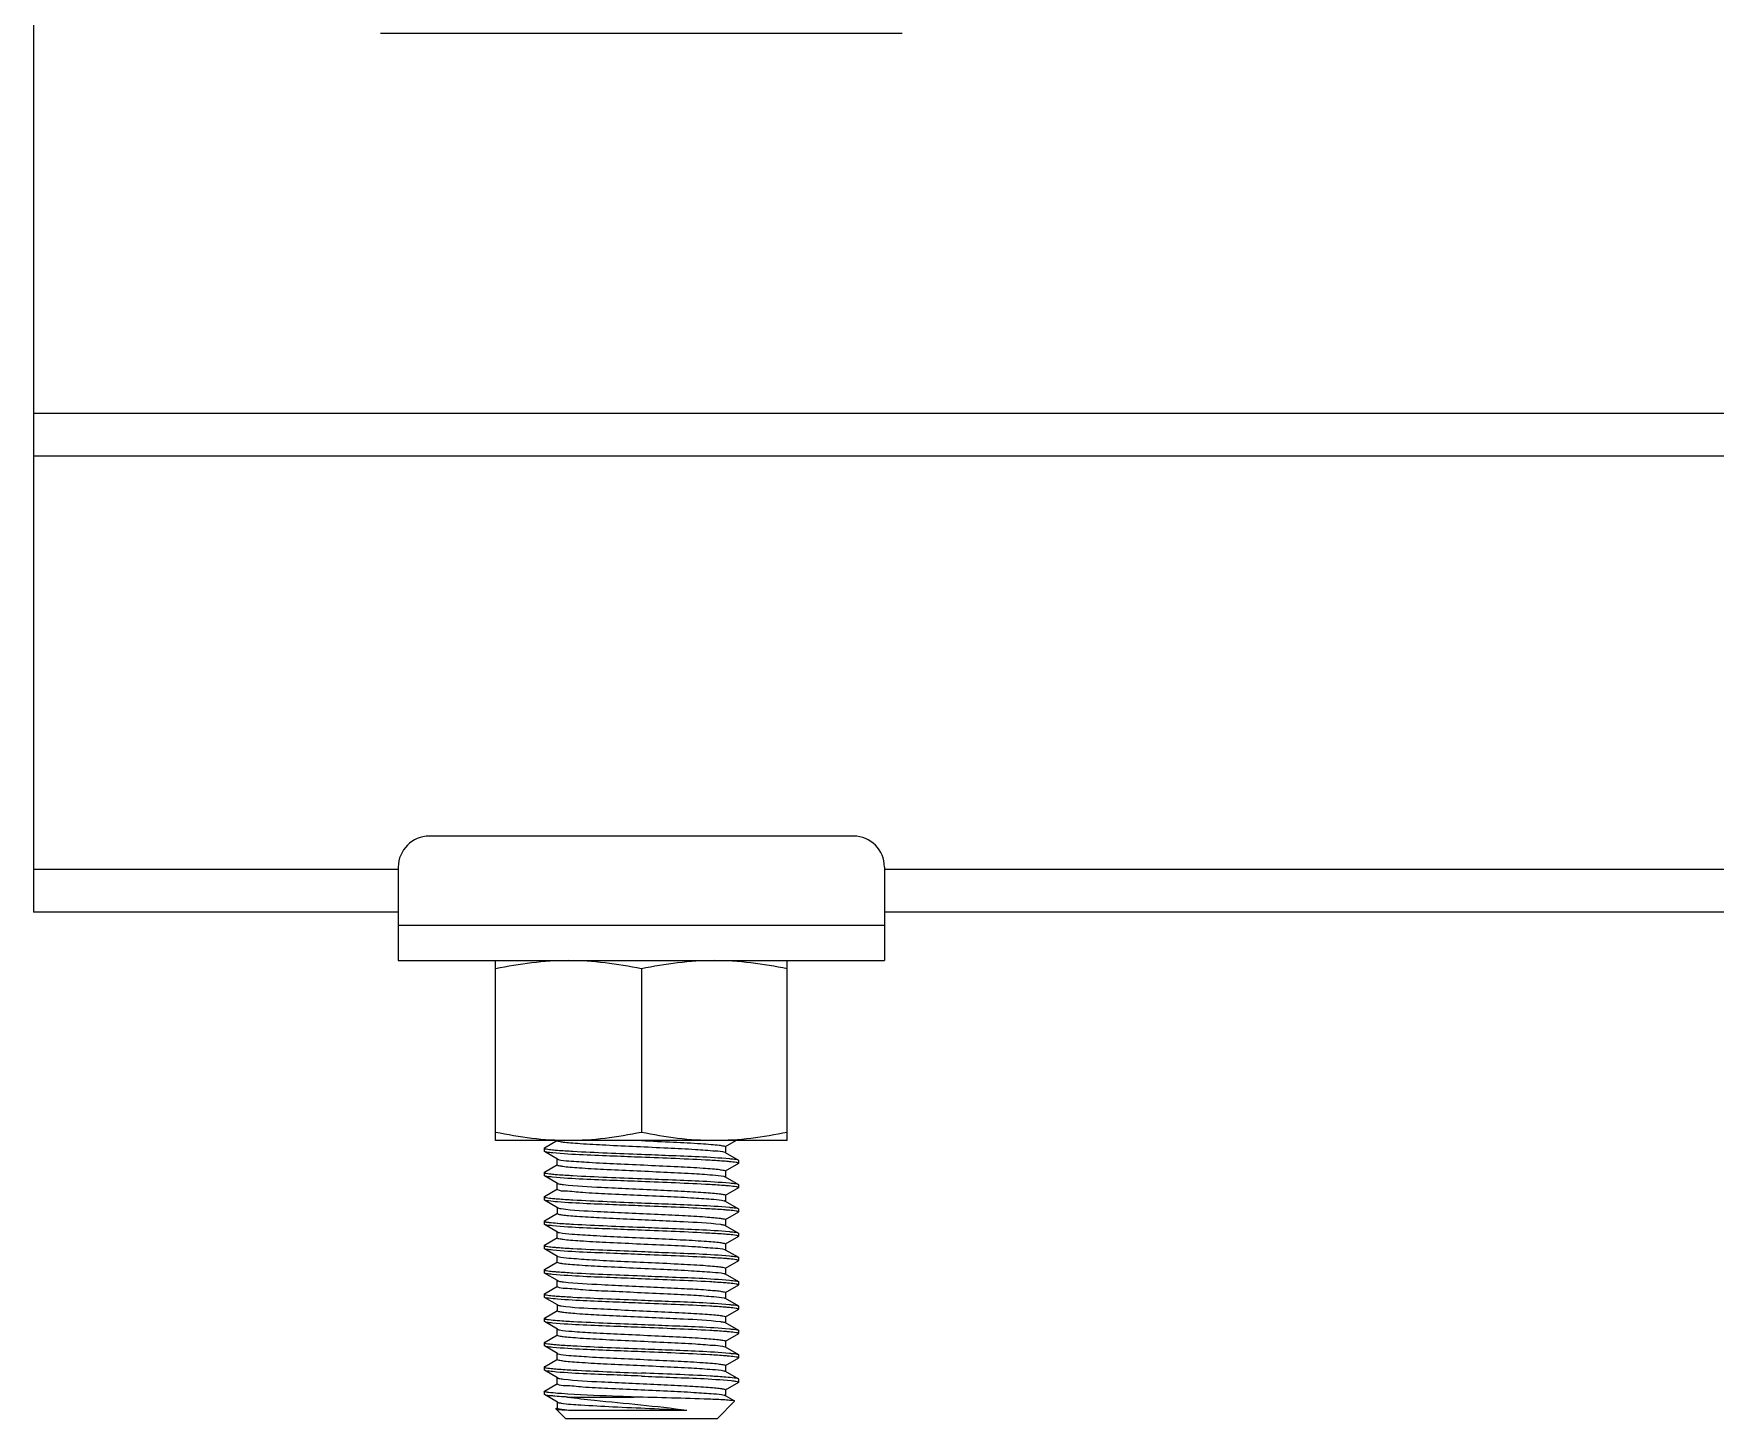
# Model space of a CAD drawing. Header units: inches. Extents: x -1293886 to -986005, y -15154 to 203628.
# Drawn here: x -1241692.9 to -1241221.4, y 85905.2 to 86293.4 of the extents above; entities that cross this region are included whole.
import ezdxf

# ---------------------------------------------------------------- set-up
doc = ezdxf.new("R2010")
doc.units = ezdxf.units.IN
doc.header["$LTSCALE"] = 100
doc.header["$MEASUREMENT"] = 0
doc.layers.add('W_DIM', color=4, linetype='Continuous')

# ---------------------------------------------------------------- blocks, each defined once
blk = doc.blocks.new('1111')
at = {"layer": 'W_DIM', "color": 7}
for p, q in [((-2281178.53, 1710815.37), (-2281178.53, 1710547.84)), ((-2280935.02, 1710794.09), (-2281081.25, 1710794.09)), ((-2278362.52, 1710687.57), (-2281178.53, 1710687.57)), ((-2278362.52, 1710675.64), (-2281178.53, 1710675.64)), ((-2280948.65, 1710569.11), (-2281067.61, 1710569.11)), ((-2281076.29, 1710559.77), (-2281178.53, 1710559.77)), ((-2281076.29, 1710560.43), (-2281076.29, 1710534.21)), ((-2280939.97, 1710560.43), (-2280939.97, 1710534.21)), ((-2278601.19, 1710559.77), (-2280939.97, 1710559.77)), ((-2281076.29, 1710547.84), (-2281178.53, 1710547.84)), ((-2280939.97, 1710544.02), (-2281076.29, 1710544.02)), ((-2278601.19, 1710547.84), (-2280939.97, 1710547.84)), ((-2281076.29, 1710534.21), (-2280939.97, 1710534.21)), ((-2281049.03, 1710483.77), (-2281049.03, 1710534.21)), ((-2281008.13, 1710531.91), (-2281008.13, 1710486.08)), ((-2280967.24, 1710483.77), (-2280967.24, 1710534.21)), ((-2280967.24, 1710483.77), (-2281049.03, 1710483.77)), ((-2281035.33, 1710481.72), (-2281031.63, 1710483.86)), ((-2280981.56, 1710483.76), (-2280984.63, 1710481.98)), ((-2281035.33, 1710481.72), (-2281035.4, 1710481.64)), ((-2281035.4, 1710481.64), (-2281035.4, 1710480.79)), ((-2281035.33, 1710480.72), (-2281035.4, 1710480.79)), ((-2281031.63, 1710478.57), (-2281035.33, 1710480.72)), ((-2281031.71, 1710476.96), (-2281031.71, 1710478.66)), ((-2280984.72, 1710480.49), (-2280984.63, 1710480.45)), ((-2280984.63, 1710480.45), (-2280980.93, 1710478.31)), ((-2280984.56, 1710482.07), (-2280984.56, 1710480.37)), ((-2280980.93, 1710478.31), (-2280980.87, 1710478.23)), ((-2280980.87, 1710478.24), (-2280980.87, 1710477.38)), ((-2281035.33, 1710474.9), (-2281035.4, 1710474.83)), ((-2281035.4, 1710474.83), (-2281035.4, 1710473.98)), ((-2281035.33, 1710473.9), (-2281035.4, 1710473.98)), ((-2281035.33, 1710474.9), (-2281031.63, 1710477.04)), ((-2281031.63, 1710471.76), (-2281035.33, 1710473.9)), ((-2280980.93, 1710477.31), (-2280984.63, 1710475.17)), ((-2280984.63, 1710473.64), (-2280980.93, 1710471.49)), ((-2280984.56, 1710475.25), (-2280984.56, 1710473.55)), ((-2280980.93, 1710477.31), (-2280980.87, 1710477.38)), ((-2281035.33, 1710468.09), (-2281031.63, 1710470.23)), ((-2281031.71, 1710470.14), (-2281031.71, 1710471.85)), ((-2281031.63, 1710471.76), (-2281031.53, 1710471.71)), ((-2280980.93, 1710470.49), (-2280984.63, 1710468.35)), ((-2280980.93, 1710471.49), (-2280980.87, 1710471.42)), ((-2280980.93, 1710470.49), (-2280980.87, 1710470.57)), ((-2280980.87, 1710471.42), (-2280980.87, 1710470.57)), ((-2281035.33, 1710468.09), (-2281035.4, 1710468.01)), ((-2281035.4, 1710468.01), (-2281035.4, 1710467.16)), ((-2281035.33, 1710467.08), (-2281035.4, 1710467.16)), ((-2281031.63, 1710464.94), (-2281035.33, 1710467.08)), ((-2281031.71, 1710465.03), (-2281031.71, 1710463.33)), ((-2280984.63, 1710466.82), (-2280980.93, 1710464.68)), ((-2280984.56, 1710468.44), (-2280984.56, 1710466.73)), ((-2280980.93, 1710464.68), (-2280980.87, 1710464.6)), ((-2280980.93, 1710463.68), (-2280980.87, 1710463.75)), ((-2280980.87, 1710464.6), (-2280980.87, 1710463.75)), ((-2281035.33, 1710461.27), (-2281035.4, 1710461.2)), ((-2281035.4, 1710461.2), (-2281035.4, 1710460.34)), ((-2281035.33, 1710460.27), (-2281035.4, 1710460.34)), ((-2281035.33, 1710461.27), (-2281031.63, 1710463.41)), ((-2281031.63, 1710458.13), (-2281035.33, 1710460.27)), ((-2280980.93, 1710463.68), (-2280984.63, 1710461.54)), ((-2280984.63, 1710460), (-2280980.93, 1710457.86)), ((-2280984.56, 1710461.62), (-2280984.56, 1710459.92)), ((-2281035.33, 1710454.45), (-2281035.4, 1710454.38)), ((-2281035.4, 1710454.38), (-2281035.4, 1710453.53)), ((-2281035.33, 1710454.45), (-2281031.63, 1710456.6)), ((-2281031.71, 1710456.51), (-2281031.71, 1710458.21)), ((-2280980.93, 1710456.86), (-2280984.63, 1710454.72)), ((-2280984.56, 1710454.81), (-2280984.56, 1710453.1)), ((-2280980.93, 1710457.86), (-2280980.87, 1710457.79)), ((-2280980.93, 1710456.86), (-2280980.87, 1710456.94)), ((-2280980.87, 1710457.79), (-2280980.87, 1710456.94)), ((-2281035.33, 1710453.45), (-2281035.4, 1710453.53)), ((-2281031.63, 1710451.31), (-2281035.33, 1710453.45)), ((-2281035.33, 1710447.64), (-2281031.63, 1710449.78)), ((-2281031.71, 1710449.69), (-2281031.71, 1710451.4)), ((-2280984.72, 1710453.23), (-2280984.63, 1710453.19)), ((-2280984.63, 1710453.19), (-2280980.93, 1710451.05)), ((-2280980.93, 1710450.05), (-2280984.63, 1710447.9)), ((-2280980.93, 1710451.05), (-2280980.87, 1710450.97)), ((-2280980.93, 1710450.05), (-2280980.87, 1710450.12)), ((-2280980.87, 1710450.97), (-2280980.87, 1710450.12)), ((-2281035.33, 1710447.64), (-2281035.4, 1710447.56)), ((-2281035.4, 1710447.56), (-2281035.4, 1710446.71)), ((-2281035.33, 1710446.64), (-2281035.4, 1710446.71)), ((-2281031.63, 1710444.5), (-2281035.33, 1710446.64)), ((-2280984.63, 1710446.37), (-2280980.93, 1710444.23)), ((-2280984.56, 1710447.99), (-2280984.56, 1710446.29)), ((-2281035.33, 1710440.82), (-2281035.4, 1710440.75)), ((-2281035.4, 1710440.75), (-2281035.4, 1710439.9)), ((-2281035.33, 1710440.82), (-2281031.63, 1710442.96)), ((-2281031.71, 1710442.88), (-2281031.71, 1710444.58)), ((-2281031.63, 1710444.5), (-2281031.53, 1710444.45)), ((-2280980.93, 1710443.23), (-2280984.63, 1710441.09)), ((-2280984.56, 1710441.17), (-2280984.56, 1710439.47)), ((-2280980.93, 1710444.23), (-2280980.87, 1710444.16)), ((-2280980.93, 1710443.23), (-2280980.87, 1710443.3)), ((-2280980.87, 1710444.16), (-2280980.87, 1710443.3)), ((-2281035.33, 1710439.82), (-2281035.4, 1710439.9)), ((-2281031.63, 1710437.68), (-2281035.33, 1710439.82)), ((-2281035.33, 1710434.01), (-2281031.63, 1710436.15)), ((-2281031.71, 1710437.77), (-2281031.71, 1710436.06)), ((-2280984.63, 1710439.56), (-2280980.93, 1710437.41)), ((-2280980.93, 1710436.41), (-2280984.63, 1710434.27)), ((-2280980.93, 1710437.41), (-2280980.87, 1710437.34)), ((-2280980.93, 1710436.41), (-2280980.87, 1710436.49)), ((-2280980.87, 1710437.34), (-2280980.87, 1710436.49)), ((-2281035.33, 1710434.01), (-2281035.4, 1710433.93)), ((-2281035.4, 1710433.93), (-2281035.4, 1710433.08)), ((-2281035.33, 1710433.01), (-2281035.4, 1710433.08)), ((-2281031.63, 1710430.86), (-2281035.33, 1710433.01)), ((-2281031.71, 1710429.25), (-2281031.71, 1710430.95)), ((-2280984.63, 1710432.74), (-2280980.93, 1710430.6)), ((-2280984.56, 1710434.36), (-2280984.56, 1710432.65)), ((-2281035.33, 1710427.19), (-2281035.4, 1710427.12)), ((-2281035.4, 1710427.12), (-2281035.4, 1710426.26)), ((-2281035.33, 1710426.19), (-2281035.4, 1710426.26)), ((-2281035.33, 1710427.19), (-2281031.63, 1710429.33)), ((-2281031.63, 1710424.05), (-2281035.33, 1710426.19)), ((-2280980.93, 1710429.6), (-2280984.63, 1710427.46)), ((-2280984.56, 1710427.54), (-2280984.56, 1710425.84)), ((-2280980.93, 1710430.6), (-2280980.87, 1710430.52)), ((-2280980.93, 1710429.6), (-2280980.87, 1710429.67)), ((-2280980.87, 1710430.52), (-2280980.87, 1710429.67)), ((-2281035.33, 1710420.37), (-2281031.63, 1710422.52)), ((-2281031.71, 1710422.43), (-2281031.71, 1710424.13)), ((-2280984.72, 1710425.96), (-2280984.63, 1710425.92)), ((-2280984.63, 1710425.92), (-2280980.93, 1710423.78)), ((-2280980.93, 1710422.78), (-2280984.63, 1710420.64)), ((-2280980.93, 1710423.78), (-2280980.87, 1710423.71)), ((-2280980.93, 1710422.78), (-2280980.87, 1710422.86)), ((-2280980.87, 1710423.71), (-2280980.87, 1710422.86)), ((-2281035.33, 1710420.37), (-2281035.4, 1710420.3)), ((-2281035.4, 1710420.3), (-2281035.4, 1710419.45)), ((-2281035.33, 1710419.37), (-2281035.4, 1710419.45)), ((-2281031.63, 1710417.23), (-2281035.33, 1710419.37)), ((-2281031.71, 1710415.61), (-2281031.71, 1710417.32)), ((-2281031.63, 1710417.23), (-2281031.53, 1710417.18)), ((-2280984.63, 1710419.11), (-2280980.93, 1710416.97)), ((-2280984.56, 1710420.73), (-2280984.56, 1710419.02)), ((-2280980.87, 1710416.89), (-2280980.93, 1710416.97)), ((-2280980.87, 1710416.89), (-2280980.87, 1710416.04)), ((-2281035.4, 1710413.48), (-2281035.33, 1710413.56)), ((-2281035.4, 1710413.48), (-2281035.4, 1710412.63)), ((-2281035.33, 1710412.56), (-2281035.4, 1710412.63)), ((-2281035.33, 1710413.56), (-2281031.63, 1710415.7)), ((-2281031.63, 1710410.42), (-2281035.33, 1710412.56)), ((-2280980.93, 1710415.97), (-2280984.63, 1710413.82)), ((-2280984.63, 1710412.29), (-2280982.02, 1710410.78)), ((-2280984.56, 1710413.91), (-2280984.56, 1710412.21)), ((-2280980.87, 1710416.04), (-2280980.93, 1710415.97)), ((-2281032.08, 1710408.62), (-2281032.1, 1710408.57)), ((-2281029.43, 1710405.9), (-2281032.1, 1710408.57)), ((-2281032.08, 1710408.62), (-2281031.63, 1710408.88)), ((-2281031.71, 1710410.5), (-2281031.71, 1710408.8)), ((-2281028.86, 1710411.87), (-2281010.27, 1710411.87)), ((-2281027.94, 1710408.18), (-2280995.34, 1710408.18)), ((-2280986.83, 1710405.9), (-2280982, 1710410.73)), ((-2280982, 1710410.73), (-2280982.02, 1710410.78)), ((-2281029.43, 1710405.9), (-2280986.83, 1710405.9))]:
    blk.add_line(p, q, dxfattribs=at)
for centre, radius, start, end in [((-2281067.61, 1710560.43), 8.68, 90, 180), ((-2280948.65, 1710560.43), 8.68, 0, 90), ((-2281025.98, 1710554.23), 73.38, 264.4922, 265.5586), ((-2280990.58, 1710401.34), 76.85, 84.6378, 85.5439), ((-2281025.95, 1710547.79), 73.76, 264.5118, 265.5533), ((-2280990.64, 1710393.73), 77.64, 84.669, 85.543), ((-2281025.99, 1710540.51), 73.29, 264.491, 265.556), ((-2280985.58, 1710464.41), 2.6, 73.8589, 74.9069), ((-2280990.68, 1710386.48), 78.08, 84.6853, 85.5419), ((-2281023.48, 1710564.55), 104.25, 265.4503, 265.5766), ((-2280990.59, 1710380.76), 76.98, 84.6443, 85.543), ((-2281025.98, 1710526.96), 73.38, 264.4922, 265.5586), ((-2280990.58, 1710374.08), 76.85, 84.6378, 85.5439), ((-2281025.95, 1710520.53), 73.76, 264.5118, 265.5533), ((-2281025.99, 1710513.24), 73.29, 264.491, 265.556), ((-2280990.64, 1710366.47), 77.64, 84.669, 85.543), ((-2280985.58, 1710437.14), 2.6, 73.8589, 74.9069), ((-2280990.68, 1710359.22), 78.08, 84.6853, 85.5419), ((-2281023.48, 1710537.29), 104.25, 265.4503, 265.5766), ((-2281025.98, 1710499.7), 73.38, 264.4922, 265.5586), ((-2280990.59, 1710353.5), 76.98, 84.6443, 85.543), ((-2280990.58, 1710346.81), 76.85, 84.6378, 85.5439), ((-2281025.95, 1710493.27), 73.76, 264.5118, 265.5533), ((-2280985.58, 1710409.88), 2.6, 73.8589, 74.9069)]:
    blk.add_arc(centre, radius, start, end, dxfattribs=at)
for points, knots in [([(-2281028.58, 1710534.21), (-2281032.01, 1710534.21), (-2281038.88, 1710533.78), (-2281045.66, 1710532.62), (-2281049.03, 1710531.91)], [0, 0, 0, 0, 0.499234, 1, 1, 1, 1]), ([(-2281008.13, 1710531.91), (-2281011.5, 1710532.62), (-2281018.28, 1710533.78), (-2281025.15, 1710534.21), (-2281028.58, 1710534.21)], [0, 0, 0, 0, 0.500766, 1, 1, 1, 1]), ([(-2280987.68, 1710534.21), (-2280991.11, 1710534.21), (-2280997.99, 1710533.78), (-2281004.77, 1710532.62), (-2281008.13, 1710531.91)], [0, 0, 0, 0, 0.499234, 1, 1, 1, 1]), ([(-2280967.24, 1710531.91), (-2280970.6, 1710532.62), (-2280977.38, 1710533.78), (-2280984.26, 1710534.21), (-2280987.68, 1710534.21)], [0, 0, 0, 0, 0.500766, 1, 1, 1, 1]), ([(-2281028.58, 1710483.77), (-2281032.01, 1710483.77), (-2281038.88, 1710484.2), (-2281045.66, 1710485.37), (-2281049.03, 1710486.08)], [0, 0, 0, 0, 0.499234, 1, 1, 1, 1]), ([(-2281031.71, 1710483.77), (-2281031.71, 1710483.62), (-2281030.88, 1710483.53), (-2281029.88, 1710483.3), (-2281027.74, 1710483.14), (-2281023.83, 1710482.83), (-2281017.61, 1710482.51), (-2281009.44, 1710482.13), (-2281001.07, 1710481.73), (-2280993.67, 1710481.42), (-2280988.39, 1710480.92), (-2280985.55, 1710480.82), (-2280984.72, 1710480.49)], [0, 0, 0, 0, 0.009911, 0.036684, 0.079861, 0.138026, 0.290611, 0.473012, 0.659513, 0.823824, 0.942824, 1, 1, 1, 1]), ([(-2281008.13, 1710486.08), (-2281011.5, 1710485.37), (-2281018.28, 1710484.2), (-2281025.15, 1710483.77), (-2281028.58, 1710483.77)], [0, 0, 0, 0, 0.500766, 1, 1, 1, 1]), ([(-2280987.68, 1710483.77), (-2280991.11, 1710483.77), (-2280997.99, 1710484.2), (-2281004.77, 1710485.37), (-2281008.13, 1710486.08)], [0, 0, 0, 0, 0.499234, 1, 1, 1, 1]), ([(-2281008.13, 1710483.77), (-2281005.12, 1710483.63), (-2280999.58, 1710483.37), (-2280993, 1710483.05), (-2280988.82, 1710482.73), (-2280986.53, 1710482.56), (-2280985.45, 1710482.32), (-2280984.56, 1710482.24), (-2280984.56, 1710482.07)], [0, 0, 0, 0, 0.381423, 0.704927, 0.829053, 0.921512, 0.978868, 1, 1, 1, 1]), ([(-2280967.24, 1710486.08), (-2280970.6, 1710485.37), (-2280977.38, 1710484.2), (-2280984.26, 1710483.77), (-2280987.68, 1710483.77)], [0, 0, 0, 0, 0.500766, 1, 1, 1, 1]), ([(-2281035.4, 1710481.64), (-2281035.4, 1710481.61), (-2281035.29, 1710481.54), (-2281035.2, 1710481.51), (-2281035.14, 1710481.49)], [0, 0, 0, 0, 0.322656, 1, 1, 1, 1]), ([(-2281033, 1710480.33), (-2281033.3, 1710480.36), (-2281034.07, 1710480.47), (-2281034.91, 1710480.47), (-2281035.33, 1710480.72)], [0, 0, 0, 0, 0.378132, 1, 1, 1, 1]), ([(-2281035.14, 1710481.49), (-2281035.03, 1710481.46), (-2281034.33, 1710481.31), (-2281033.62, 1710481.25), (-2281033.02, 1710481.19)], [0, 0, 0, 0, 0.159145, 1, 1, 1, 1]), ([(-2281008.13, 1710479.09), (-2281010.71, 1710479.19), (-2281019, 1710479.55), (-2281027.3, 1710479.78), (-2281033, 1710480.33)], [0, 0, 0, 0, 0.310323, 1, 1, 1, 1]), ([(-2281031.66, 1710481.07), (-2281030.22, 1710480.96), (-2281022.38, 1710480.48), (-2281014.53, 1710480.19), (-2281008.13, 1710479.94)], [0, 0, 0, 0, 0.184477, 1, 1, 1, 1]), ([(-2281031.63, 1710478.57), (-2281031.6, 1710478.56), (-2281031.54, 1710478.53), (-2281031.46, 1710478.51), (-2281031.42, 1710478.49)], [0, 0, 0, 0, 0.430479, 1, 1, 1, 1]), ([(-2281031.42, 1710478.49), (-2281030.48, 1710478.21), (-2281027.55, 1710478.04), (-2281022.09, 1710477.6), (-2281014.69, 1710477.27), (-2281006.39, 1710476.88), (-2280998.34, 1710476.5), (-2280992.25, 1710476.18), (-2280988.42, 1710475.88), (-2280986.34, 1710475.72), (-2280985.36, 1710475.5), (-2280984.56, 1710475.41), (-2280984.56, 1710475.25)], [0, 0, 0, 0, 0.062951, 0.18524, 0.350271, 0.535399, 0.715185, 0.864922, 0.92187, 0.964113, 0.990297, 1, 1, 1, 1]), ([(-2281008.13, 1710479.94), (-2281005.58, 1710479.84), (-2280997.34, 1710479.49), (-2280989.08, 1710479.24), (-2280983.4, 1710478.71)], [0, 0, 0, 0, 0.308852, 1, 1, 1, 1]), ([(-2280984.6, 1710477.96), (-2280986.05, 1710478.07), (-2280993.89, 1710478.55), (-2281001.73, 1710478.83), (-2281008.13, 1710479.09)], [0, 0, 0, 0, 0.18453, 1, 1, 1, 1]), ([(-2280983.4, 1710478.71), (-2280983.09, 1710478.68), (-2280982.27, 1710478.56), (-2280981.38, 1710478.57), (-2280980.93, 1710478.31)], [0, 0, 0, 0, 0.37931, 1, 1, 1, 1]), ([(-2281035.4, 1710474.83), (-2281035.4, 1710474.79), (-2281035.29, 1710474.72), (-2281035.2, 1710474.7), (-2281035.13, 1710474.68)], [0, 0, 0, 0, 0.322005, 1, 1, 1, 1]), ([(-2281033.02, 1710473.52), (-2281033.32, 1710473.55), (-2281034.08, 1710473.66), (-2281034.91, 1710473.66), (-2281035.33, 1710473.9)], [0, 0, 0, 0, 0.377931, 1, 1, 1, 1]), ([(-2281035.13, 1710474.68), (-2281035.02, 1710474.65), (-2281034.32, 1710474.5), (-2281033.6, 1710474.43), (-2281033, 1710474.37)], [0, 0, 0, 0, 0.159397, 1, 1, 1, 1]), ([(-2281008.13, 1710472.27), (-2281010.71, 1710472.37), (-2281019.01, 1710472.73), (-2281027.32, 1710472.96), (-2281033.02, 1710473.52)], [0, 0, 0, 0, 0.310595, 1, 1, 1, 1]), ([(-2281031.71, 1710476.96), (-2281031.71, 1710476.81), (-2281030.92, 1710476.71), (-2281029.97, 1710476.5), (-2281027.94, 1710476.34), (-2281024.2, 1710476.04), (-2281018.23, 1710475.73), (-2281010.32, 1710475.35), (-2281002.09, 1710474.97), (-2280994.68, 1710474.63), (-2280989.08, 1710474.22), (-2280986.04, 1710474.01), (-2280985, 1710473.76)], [0, 0, 0, 0, 0.00951, 0.035123, 0.076469, 0.132247, 0.279239, 0.456494, 0.640275, 0.805971, 0.931424, 1, 1, 1, 1]), ([(-2281031.67, 1710474.25), (-2281030.22, 1710474.14), (-2281022.38, 1710473.66), (-2281014.53, 1710473.38), (-2281008.13, 1710473.12)], [0, 0, 0, 0, 0.184455, 1, 1, 1, 1]), ([(-2280985, 1710473.76), (-2280984.92, 1710473.74), (-2280984.8, 1710473.71), (-2280984.68, 1710473.66), (-2280984.63, 1710473.64)], [0, 0, 0, 0, 0.59312, 1, 1, 1, 1]), ([(-2280981.18, 1710477.55), (-2280981.29, 1710477.58), (-2280982.03, 1710477.72), (-2280982.77, 1710477.79), (-2280983.39, 1710477.85)], [0, 0, 0, 0, 0.163145, 1, 1, 1, 1]), ([(-2280980.87, 1710477.38), (-2280980.87, 1710477.42), (-2280981, 1710477.5), (-2280981.1, 1710477.53), (-2280981.18, 1710477.55)], [0, 0, 0, 0, 0.315061, 1, 1, 1, 1]), ([(-2281031.71, 1710470.14), (-2281031.71, 1710470.13), (-2281031.69, 1710470.09), (-2281031.65, 1710470.07), (-2281031.64, 1710470.06)], [0, 0, 0, 0, 0.402304, 1, 1, 1, 1]), ([(-2281031.64, 1710470.06), (-2281031, 1710469.68), (-2281028.48, 1710469.7), (-2281023.88, 1710469.13), (-2281017.08, 1710468.88), (-2281009.19, 1710468.48), (-2281001.15, 1710468.11), (-2280994, 1710467.78), (-2280988.71, 1710467.37), (-2280985.85, 1710467.18), (-2280984.9, 1710466.92)], [0, 0, 0, 0, 0.046973, 0.152409, 0.303029, 0.479455, 0.658932, 0.818305, 0.937036, 1, 1, 1, 1]), ([(-2281031.53, 1710471.71), (-2281031.45, 1710471.68), (-2281030.93, 1710471.54), (-2281030.4, 1710471.48), (-2281029.96, 1710471.42)], [0, 0, 0, 0, 0.158312, 1, 1, 1, 1]), ([(-2281029.96, 1710471.42), (-2281026.43, 1710471), (-2281020.31, 1710470.74), (-2281011.53, 1710470.29), (-2281003.76, 1710469.95), (-2280996.53, 1710469.59), (-2280991.17, 1710469.29), (-2280987.86, 1710469.02), (-2280986.08, 1710468.86), (-2280985.23, 1710468.67), (-2280984.56, 1710468.57), (-2280984.56, 1710468.44)], [0, 0, 0, 0, 0.234088, 0.402448, 0.579889, 0.745639, 0.880314, 0.930897, 0.968237, 0.991317, 1, 1, 1, 1]), ([(-2281008.13, 1710473.12), (-2281005.58, 1710473.02), (-2280997.34, 1710472.67), (-2280989.07, 1710472.43), (-2280983.39, 1710471.89)], [0, 0, 0, 0, 0.308927, 1, 1, 1, 1]), ([(-2280984.61, 1710471.14), (-2280986.05, 1710471.26), (-2280993.89, 1710471.73), (-2281001.74, 1710472.02), (-2281008.13, 1710472.27)], [0, 0, 0, 0, 0.184554, 1, 1, 1, 1]), ([(-2280981.15, 1710470.72), (-2280981.27, 1710470.76), (-2280982.02, 1710470.91), (-2280982.79, 1710470.98), (-2280983.43, 1710471.04)], [0, 0, 0, 0, 0.159617, 1, 1, 1, 1]), ([(-2280983.39, 1710471.89), (-2280983.08, 1710471.86), (-2280982.27, 1710471.75), (-2280981.38, 1710471.75), (-2280980.93, 1710471.49)], [0, 0, 0, 0, 0.379296, 1, 1, 1, 1]), ([(-2280980.87, 1710470.57), (-2280980.87, 1710470.6), (-2280980.98, 1710470.68), (-2280981.08, 1710470.7), (-2280981.15, 1710470.72)], [0, 0, 0, 0, 0.317967, 1, 1, 1, 1]), ([(-2281035.4, 1710468.01), (-2281035.4, 1710467.98), (-2281035.3, 1710467.91), (-2281035.21, 1710467.88), (-2281035.15, 1710467.87)], [0, 0, 0, 0, 0.324871, 1, 1, 1, 1]), ([(-2281031.63, 1710466.58), (-2281032.48, 1710466.65), (-2281033.69, 1710466.82), (-2281034.99, 1710466.89), (-2281035.33, 1710467.08)], [0, 0, 0, 0, 0.683734, 1, 1, 1, 1]), ([(-2281035.15, 1710467.87), (-2281035.04, 1710467.83), (-2281034.34, 1710467.68), (-2281033.62, 1710467.61), (-2281033.02, 1710467.56)], [0, 0, 0, 0, 0.157623, 1, 1, 1, 1]), ([(-2281031.67, 1710467.44), (-2281030.22, 1710467.32), (-2281022.38, 1710466.85), (-2281014.53, 1710466.56), (-2281008.13, 1710466.31)], [0, 0, 0, 0, 0.184436, 1, 1, 1, 1]), ([(-2281008.13, 1710465.46), (-2281010.47, 1710465.55), (-2281018.3, 1710465.87), (-2281026.14, 1710466.15), (-2281031.63, 1710466.58)], [0, 0, 0, 0, 0.297863, 1, 1, 1, 1]), ([(-2281031.63, 1710464.94), (-2281031.58, 1710464.92), (-2281031.24, 1710464.79), (-2281030.88, 1710464.74), (-2281030.58, 1710464.69)], [0, 0, 0, 0, 0.147905, 1, 1, 1, 1]), ([(-2281030.58, 1710464.69), (-2281027.25, 1710464.19), (-2281021.29, 1710463.99), (-2281012.6, 1710463.52), (-2281004.63, 1710463.17), (-2280997.13, 1710462.8), (-2280991.52, 1710462.5), (-2280988.05, 1710462.22), (-2280986.17, 1710462.06), (-2280985.28, 1710461.86), (-2280984.56, 1710461.76), (-2280984.56, 1710461.62)], [0, 0, 0, 0, 0.218787, 0.386207, 0.566108, 0.736243, 0.875583, 0.928118, 0.966979, 0.991, 1, 1, 1, 1]), ([(-2281008.13, 1710466.31), (-2281005.59, 1710466.21), (-2280997.35, 1710465.86), (-2280989.1, 1710465.61), (-2280983.43, 1710465.08)], [0, 0, 0, 0, 0.308576, 1, 1, 1, 1]), ([(-2280984.61, 1710464.33), (-2280986.05, 1710464.44), (-2280993.89, 1710464.91), (-2281001.74, 1710465.2), (-2281008.13, 1710465.46)], [0, 0, 0, 0, 0.184575, 1, 1, 1, 1]), ([(-2280984.86, 1710466.91), (-2280984.81, 1710466.89), (-2280984.74, 1710466.87), (-2280984.66, 1710466.84), (-2280984.63, 1710466.82)], [0, 0, 0, 0, 0.572041, 1, 1, 1, 1]), ([(-2280981.18, 1710463.92), (-2280981.3, 1710463.95), (-2280982.05, 1710464.1), (-2280982.81, 1710464.17), (-2280983.45, 1710464.23)], [0, 0, 0, 0, 0.163234, 1, 1, 1, 1]), ([(-2280983.43, 1710465.08), (-2280983.11, 1710465.05), (-2280982.29, 1710464.93), (-2280981.39, 1710464.94), (-2280980.93, 1710464.68)], [0, 0, 0, 0, 0.37952, 1, 1, 1, 1]), ([(-2280980.87, 1710463.75), (-2280980.87, 1710463.79), (-2280981, 1710463.87), (-2280981.1, 1710463.9), (-2280981.18, 1710463.92)], [0, 0, 0, 0, 0.313847, 1, 1, 1, 1]), ([(-2281035.4, 1710461.2), (-2281035.4, 1710461.16), (-2281035.08, 1710460.94), (-2281034.76, 1710460.96), (-2281034.47, 1710460.91)], [0, 0, 0, 0, 0.093121, 1, 1, 1, 1]), ([(-2281033.02, 1710459.89), (-2281033.32, 1710459.92), (-2281034.08, 1710460.02), (-2281034.91, 1710460.03), (-2281035.33, 1710460.27)], [0, 0, 0, 0, 0.377935, 1, 1, 1, 1]), ([(-2281034.47, 1710460.91), (-2281034.3, 1710460.89), (-2281033.39, 1710460.76), (-2281032.48, 1710460.69), (-2281031.75, 1710460.63)], [0, 0, 0, 0, 0.190828, 1, 1, 1, 1]), ([(-2281008.13, 1710458.64), (-2281010.71, 1710458.74), (-2281019.01, 1710459.1), (-2281027.32, 1710459.33), (-2281033.02, 1710459.89)], [0, 0, 0, 0, 0.310578, 1, 1, 1, 1]), ([(-2281031.71, 1710463.33), (-2281031.71, 1710463.19), (-2281031.01, 1710463.09), (-2281030.14, 1710462.89), (-2281028.31, 1710462.74), (-2281024.92, 1710462.46), (-2281019.43, 1710462.16), (-2281012.07, 1710461.8), (-2281004.2, 1710461.45), (-2280995.45, 1710460.99), (-2280989.41, 1710460.76), (-2280985.98, 1710460.3)], [0, 0, 0, 0, 0.00884, 0.032379, 0.070466, 0.122006, 0.258971, 0.426878, 0.605536, 0.773444, 1, 1, 1, 1]), ([(-2281031.52, 1710460.61), (-2281030.07, 1710460.5), (-2281022.28, 1710460.03), (-2281014.48, 1710459.74), (-2281008.13, 1710459.49)], [0, 0, 0, 0, 0.18595, 1, 1, 1, 1]), ([(-2281008.13, 1710459.49), (-2281005.59, 1710459.39), (-2280997.36, 1710459.04), (-2280989.12, 1710458.79), (-2280983.45, 1710458.26)], [0, 0, 0, 0, 0.308379, 1, 1, 1, 1]), ([(-2280985.98, 1710460.3), (-2280985.81, 1710460.27), (-2280985.37, 1710460.2), (-2280984.89, 1710460.15), (-2280984.63, 1710460)], [0, 0, 0, 0, 0.360643, 1, 1, 1, 1]), ([(-2281035.4, 1710454.38), (-2281035.4, 1710454.35), (-2281035.29, 1710454.27), (-2281035.2, 1710454.25), (-2281035.14, 1710454.23)], [0, 0, 0, 0, 0.322656, 1, 1, 1, 1]), ([(-2281031.71, 1710456.51), (-2281031.71, 1710456.35), (-2281030.88, 1710456.26), (-2281029.88, 1710456.04), (-2281027.74, 1710455.87), (-2281023.83, 1710455.57), (-2281017.61, 1710455.25), (-2281009.44, 1710454.87), (-2281001.07, 1710454.47), (-2280993.67, 1710454.16), (-2280988.39, 1710453.65), (-2280985.55, 1710453.56), (-2280984.72, 1710453.23)], [0, 0, 0, 0, 0.009911, 0.036684, 0.079861, 0.138026, 0.290611, 0.473012, 0.659513, 0.823824, 0.942824, 1, 1, 1, 1]), ([(-2281031.63, 1710458.13), (-2281031.57, 1710458.09), (-2281031.38, 1710458.03), (-2281031.19, 1710457.98), (-2281031.07, 1710457.96)], [0, 0, 0, 0, 0.388593, 1, 1, 1, 1]), ([(-2281031.07, 1710457.96), (-2281029.94, 1710457.74), (-2281026.79, 1710457.5), (-2281021.07, 1710457.12), (-2281013.65, 1710456.76), (-2281005.51, 1710456.39), (-2280997.73, 1710456.02), (-2280991.88, 1710455.71), (-2280988.23, 1710455.42), (-2280986.25, 1710455.26), (-2280985.32, 1710455.05), (-2280984.56, 1710454.95), (-2280984.56, 1710454.81)], [0, 0, 0, 0, 0.074051, 0.202548, 0.368862, 0.551322, 0.726125, 0.870472, 0.925123, 0.96561, 0.990669, 1, 1, 1, 1]), ([(-2280984.6, 1710457.51), (-2280986.05, 1710457.62), (-2280993.89, 1710458.1), (-2281001.73, 1710458.38), (-2281008.13, 1710458.64)], [0, 0, 0, 0, 0.184524, 1, 1, 1, 1]), ([(-2280983.45, 1710458.26), (-2280983.13, 1710458.23), (-2280982.3, 1710458.12), (-2280981.39, 1710458.13), (-2280980.93, 1710457.86)], [0, 0, 0, 0, 0.379704, 1, 1, 1, 1]), ([(-2280981.14, 1710457.09), (-2280981.26, 1710457.12), (-2280982.01, 1710457.28), (-2280982.76, 1710457.35), (-2280983.4, 1710457.41)], [0, 0, 0, 0, 0.159226, 1, 1, 1, 1]), ([(-2280980.87, 1710456.94), (-2280980.87, 1710456.97), (-2280980.98, 1710457.05), (-2280981.07, 1710457.07), (-2280981.14, 1710457.09)], [0, 0, 0, 0, 0.318631, 1, 1, 1, 1]), ([(-2281033, 1710453.07), (-2281033.3, 1710453.1), (-2281034.07, 1710453.21), (-2281034.91, 1710453.21), (-2281035.33, 1710453.45)], [0, 0, 0, 0, 0.378132, 1, 1, 1, 1]), ([(-2281035.14, 1710454.23), (-2281035.03, 1710454.2), (-2281034.33, 1710454.05), (-2281033.62, 1710453.98), (-2281033.02, 1710453.92)], [0, 0, 0, 0, 0.159145, 1, 1, 1, 1]), ([(-2281008.13, 1710451.82), (-2281010.71, 1710451.93), (-2281019, 1710452.28), (-2281027.3, 1710452.52), (-2281033, 1710453.07)], [0, 0, 0, 0, 0.310323, 1, 1, 1, 1]), ([(-2281031.71, 1710449.69), (-2281031.71, 1710449.55), (-2281030.92, 1710449.45), (-2281029.97, 1710449.23), (-2281027.94, 1710449.07), (-2281024.2, 1710448.78), (-2281018.23, 1710448.46), (-2281010.32, 1710448.09), (-2281002.09, 1710447.71), (-2280994.68, 1710447.36), (-2280989.08, 1710446.96), (-2280986.04, 1710446.74), (-2280985, 1710446.5)], [0, 0, 0, 0, 0.00951, 0.035123, 0.076469, 0.132247, 0.279239, 0.456494, 0.640275, 0.805971, 0.931424, 1, 1, 1, 1]), ([(-2281031.66, 1710453.81), (-2281030.22, 1710453.69), (-2281022.38, 1710453.22), (-2281014.53, 1710452.93), (-2281008.13, 1710452.68)], [0, 0, 0, 0, 0.184477, 1, 1, 1, 1]), ([(-2281031.63, 1710451.31), (-2281031.6, 1710451.3), (-2281031.54, 1710451.26), (-2281031.46, 1710451.24), (-2281031.42, 1710451.23)], [0, 0, 0, 0, 0.430479, 1, 1, 1, 1]), ([(-2281031.42, 1710451.23), (-2281030.48, 1710450.95), (-2281027.55, 1710450.78), (-2281022.09, 1710450.34), (-2281014.69, 1710450), (-2281006.39, 1710449.61), (-2280998.34, 1710449.24), (-2280992.25, 1710448.92), (-2280988.42, 1710448.62), (-2280986.34, 1710448.46), (-2280985.36, 1710448.23), (-2280984.56, 1710448.14), (-2280984.56, 1710447.99)], [0, 0, 0, 0, 0.062951, 0.18524, 0.350271, 0.535399, 0.715185, 0.864922, 0.92187, 0.964113, 0.990297, 1, 1, 1, 1]), ([(-2281008.13, 1710452.68), (-2281005.58, 1710452.57), (-2280997.34, 1710452.22), (-2280989.08, 1710451.98), (-2280983.4, 1710451.44)], [0, 0, 0, 0, 0.308852, 1, 1, 1, 1]), ([(-2280984.6, 1710450.69), (-2280986.05, 1710450.81), (-2280993.89, 1710451.28), (-2281001.73, 1710451.57), (-2281008.13, 1710451.82)], [0, 0, 0, 0, 0.18453, 1, 1, 1, 1]), ([(-2280983.4, 1710451.44), (-2280983.09, 1710451.41), (-2280982.27, 1710451.3), (-2280981.38, 1710451.31), (-2280980.93, 1710451.05)], [0, 0, 0, 0, 0.37931, 1, 1, 1, 1]), ([(-2280981.18, 1710450.28), (-2280981.29, 1710450.31), (-2280982.03, 1710450.46), (-2280982.77, 1710450.53), (-2280983.39, 1710450.59)], [0, 0, 0, 0, 0.163145, 1, 1, 1, 1]), ([(-2280980.87, 1710450.12), (-2280980.87, 1710450.16), (-2280981, 1710450.24), (-2280981.1, 1710450.26), (-2280981.18, 1710450.28)], [0, 0, 0, 0, 0.315061, 1, 1, 1, 1]), ([(-2281035.4, 1710447.56), (-2281035.4, 1710447.53), (-2281035.29, 1710447.46), (-2281035.2, 1710447.43), (-2281035.13, 1710447.41)], [0, 0, 0, 0, 0.322005, 1, 1, 1, 1]), ([(-2281033.02, 1710446.26), (-2281033.32, 1710446.28), (-2281034.08, 1710446.39), (-2281034.91, 1710446.39), (-2281035.33, 1710446.64)], [0, 0, 0, 0, 0.377931, 1, 1, 1, 1]), ([(-2281035.13, 1710447.41), (-2281035.02, 1710447.38), (-2281034.32, 1710447.23), (-2281033.6, 1710447.16), (-2281033, 1710447.11)], [0, 0, 0, 0, 0.159397, 1, 1, 1, 1]), ([(-2281008.13, 1710445.01), (-2281010.71, 1710445.11), (-2281019.01, 1710445.47), (-2281027.32, 1710445.7), (-2281033.02, 1710446.26)], [0, 0, 0, 0, 0.310595, 1, 1, 1, 1]), ([(-2281031.67, 1710446.99), (-2281030.22, 1710446.88), (-2281022.38, 1710446.4), (-2281014.53, 1710446.11), (-2281008.13, 1710445.86)], [0, 0, 0, 0, 0.184455, 1, 1, 1, 1]), ([(-2281008.13, 1710445.86), (-2281005.58, 1710445.76), (-2280997.34, 1710445.41), (-2280989.07, 1710445.16), (-2280983.39, 1710444.63)], [0, 0, 0, 0, 0.308927, 1, 1, 1, 1]), ([(-2280984.61, 1710443.88), (-2280986.05, 1710443.99), (-2280993.89, 1710444.47), (-2281001.74, 1710444.75), (-2281008.13, 1710445.01)], [0, 0, 0, 0, 0.184554, 1, 1, 1, 1]), ([(-2280985, 1710446.5), (-2280984.92, 1710446.48), (-2280984.8, 1710446.44), (-2280984.68, 1710446.4), (-2280984.63, 1710446.37)], [0, 0, 0, 0, 0.59312, 1, 1, 1, 1]), ([(-2281035.4, 1710440.75), (-2281035.4, 1710440.72), (-2281035.3, 1710440.65), (-2281035.21, 1710440.62), (-2281035.15, 1710440.6)], [0, 0, 0, 0, 0.324871, 1, 1, 1, 1]), ([(-2281035.15, 1710440.6), (-2281035.04, 1710440.57), (-2281034.34, 1710440.42), (-2281033.62, 1710440.35), (-2281033.02, 1710440.29)], [0, 0, 0, 0, 0.157623, 1, 1, 1, 1]), ([(-2281031.71, 1710442.88), (-2281031.71, 1710442.86), (-2281031.69, 1710442.83), (-2281031.65, 1710442.81), (-2281031.64, 1710442.79)], [0, 0, 0, 0, 0.402304, 1, 1, 1, 1]), ([(-2281031.67, 1710440.17), (-2281030.22, 1710440.06), (-2281022.38, 1710439.59), (-2281014.53, 1710439.3), (-2281008.13, 1710439.04)], [0, 0, 0, 0, 0.184436, 1, 1, 1, 1]), ([(-2281031.64, 1710442.79), (-2281031, 1710442.42), (-2281028.48, 1710442.44), (-2281023.88, 1710441.87), (-2281017.08, 1710441.62), (-2281009.19, 1710441.22), (-2281001.15, 1710440.85), (-2280994, 1710440.51), (-2280988.71, 1710440.1), (-2280985.85, 1710439.91), (-2280984.9, 1710439.66)], [0, 0, 0, 0, 0.046973, 0.152409, 0.303029, 0.479455, 0.658932, 0.818305, 0.937036, 1, 1, 1, 1]), ([(-2281031.53, 1710444.45), (-2281031.45, 1710444.42), (-2281030.93, 1710444.28), (-2281030.4, 1710444.22), (-2281029.96, 1710444.16)], [0, 0, 0, 0, 0.158312, 1, 1, 1, 1]), ([(-2281029.96, 1710444.16), (-2281026.43, 1710443.73), (-2281020.31, 1710443.47), (-2281011.53, 1710443.03), (-2281003.76, 1710442.68), (-2280996.53, 1710442.33), (-2280991.17, 1710442.03), (-2280987.86, 1710441.76), (-2280986.08, 1710441.6), (-2280985.23, 1710441.41), (-2280984.56, 1710441.31), (-2280984.56, 1710441.17)], [0, 0, 0, 0, 0.234088, 0.402448, 0.579889, 0.745639, 0.880314, 0.930897, 0.968237, 0.991317, 1, 1, 1, 1]), ([(-2280981.15, 1710443.46), (-2280981.27, 1710443.49), (-2280982.02, 1710443.65), (-2280982.79, 1710443.72), (-2280983.43, 1710443.78)], [0, 0, 0, 0, 0.159617, 1, 1, 1, 1]), ([(-2280983.39, 1710444.63), (-2280983.08, 1710444.6), (-2280982.27, 1710444.48), (-2280981.38, 1710444.49), (-2280980.93, 1710444.23)], [0, 0, 0, 0, 0.379296, 1, 1, 1, 1]), ([(-2280980.87, 1710443.3), (-2280980.87, 1710443.34), (-2280980.98, 1710443.41), (-2280981.08, 1710443.44), (-2280981.15, 1710443.46)], [0, 0, 0, 0, 0.317967, 1, 1, 1, 1]), ([(-2281031.63, 1710439.32), (-2281032.48, 1710439.39), (-2281033.69, 1710439.55), (-2281034.99, 1710439.62), (-2281035.33, 1710439.82)], [0, 0, 0, 0, 0.683734, 1, 1, 1, 1]), ([(-2281031.71, 1710436.06), (-2281031.71, 1710435.93), (-2281031.01, 1710435.83), (-2281030.14, 1710435.63), (-2281028.31, 1710435.47), (-2281024.92, 1710435.19), (-2281019.43, 1710434.89), (-2281012.07, 1710434.53), (-2281004.2, 1710434.19), (-2280995.45, 1710433.73), (-2280989.41, 1710433.49), (-2280985.98, 1710433.03)], [0, 0, 0, 0, 0.00884, 0.032379, 0.070466, 0.122006, 0.258971, 0.426878, 0.605536, 0.773444, 1, 1, 1, 1]), ([(-2281008.13, 1710438.19), (-2281010.47, 1710438.28), (-2281018.3, 1710438.61), (-2281026.14, 1710438.89), (-2281031.63, 1710439.32)], [0, 0, 0, 0, 0.297863, 1, 1, 1, 1]), ([(-2281031.63, 1710437.68), (-2281031.58, 1710437.65), (-2281031.24, 1710437.53), (-2281030.88, 1710437.48), (-2281030.58, 1710437.43)], [0, 0, 0, 0, 0.147905, 1, 1, 1, 1]), ([(-2281030.58, 1710437.43), (-2281027.25, 1710436.93), (-2281021.29, 1710436.73), (-2281012.6, 1710436.25), (-2281004.63, 1710435.91), (-2280997.13, 1710435.54), (-2280991.52, 1710435.24), (-2280988.05, 1710434.96), (-2280986.17, 1710434.8), (-2280985.28, 1710434.6), (-2280984.56, 1710434.5), (-2280984.56, 1710434.36)], [0, 0, 0, 0, 0.218787, 0.386207, 0.566108, 0.736243, 0.875583, 0.928118, 0.966979, 0.991, 1, 1, 1, 1]), ([(-2281008.13, 1710439.04), (-2281005.59, 1710438.94), (-2280997.35, 1710438.59), (-2280989.1, 1710438.35), (-2280983.43, 1710437.81)], [0, 0, 0, 0, 0.308576, 1, 1, 1, 1]), ([(-2280984.61, 1710437.06), (-2280986.05, 1710437.18), (-2280993.89, 1710437.65), (-2281001.74, 1710437.94), (-2281008.13, 1710438.19)], [0, 0, 0, 0, 0.184575, 1, 1, 1, 1]), ([(-2280984.86, 1710439.64), (-2280984.81, 1710439.63), (-2280984.74, 1710439.61), (-2280984.66, 1710439.57), (-2280984.63, 1710439.56)], [0, 0, 0, 0, 0.572041, 1, 1, 1, 1]), ([(-2280981.18, 1710436.65), (-2280981.3, 1710436.68), (-2280982.05, 1710436.83), (-2280982.81, 1710436.9), (-2280983.45, 1710436.96)], [0, 0, 0, 0, 0.163234, 1, 1, 1, 1]), ([(-2280983.43, 1710437.81), (-2280983.11, 1710437.78), (-2280982.29, 1710437.67), (-2280981.39, 1710437.68), (-2280980.93, 1710437.41)], [0, 0, 0, 0, 0.37952, 1, 1, 1, 1]), ([(-2280980.87, 1710436.49), (-2280980.87, 1710436.53), (-2280981, 1710436.61), (-2280981.1, 1710436.63), (-2280981.18, 1710436.65)], [0, 0, 0, 0, 0.313847, 1, 1, 1, 1]), ([(-2281035.4, 1710433.93), (-2281035.4, 1710433.9), (-2281035.08, 1710433.67), (-2281034.76, 1710433.69), (-2281034.47, 1710433.65)], [0, 0, 0, 0, 0.093121, 1, 1, 1, 1]), ([(-2281033.02, 1710432.62), (-2281033.32, 1710432.65), (-2281034.08, 1710432.76), (-2281034.91, 1710432.76), (-2281035.33, 1710433.01)], [0, 0, 0, 0, 0.377935, 1, 1, 1, 1]), ([(-2281034.47, 1710433.65), (-2281034.3, 1710433.62), (-2281033.39, 1710433.5), (-2281032.48, 1710433.42), (-2281031.75, 1710433.36)], [0, 0, 0, 0, 0.190828, 1, 1, 1, 1]), ([(-2281008.13, 1710431.38), (-2281010.71, 1710431.48), (-2281019.01, 1710431.83), (-2281027.32, 1710432.07), (-2281033.02, 1710432.62)], [0, 0, 0, 0, 0.310578, 1, 1, 1, 1]), ([(-2281031.63, 1710430.86), (-2281031.57, 1710430.83), (-2281031.38, 1710430.76), (-2281031.19, 1710430.72), (-2281031.07, 1710430.7)], [0, 0, 0, 0, 0.388593, 1, 1, 1, 1]), ([(-2281031.52, 1710433.35), (-2281030.07, 1710433.23), (-2281022.28, 1710432.77), (-2281014.48, 1710432.48), (-2281008.13, 1710432.23)], [0, 0, 0, 0, 0.18595, 1, 1, 1, 1]), ([(-2281008.13, 1710432.23), (-2281005.59, 1710432.13), (-2280997.36, 1710431.78), (-2280989.12, 1710431.53), (-2280983.45, 1710431)], [0, 0, 0, 0, 0.308379, 1, 1, 1, 1]), ([(-2280984.6, 1710430.25), (-2280986.05, 1710430.36), (-2280993.89, 1710430.83), (-2281001.73, 1710431.12), (-2281008.13, 1710431.38)], [0, 0, 0, 0, 0.184524, 1, 1, 1, 1]), ([(-2280985.98, 1710433.03), (-2280985.81, 1710433.01), (-2280985.37, 1710432.93), (-2280984.89, 1710432.89), (-2280984.63, 1710432.74)], [0, 0, 0, 0, 0.360643, 1, 1, 1, 1]), ([(-2280983.45, 1710431), (-2280983.13, 1710430.97), (-2280982.3, 1710430.85), (-2280981.39, 1710430.86), (-2280980.93, 1710430.6)], [0, 0, 0, 0, 0.379704, 1, 1, 1, 1]), ([(-2281035.4, 1710427.12), (-2281035.4, 1710427.08), (-2281035.29, 1710427.01), (-2281035.2, 1710426.99), (-2281035.14, 1710426.97)], [0, 0, 0, 0, 0.322656, 1, 1, 1, 1]), ([(-2281033, 1710425.81), (-2281033.3, 1710425.83), (-2281034.07, 1710425.94), (-2281034.91, 1710425.94), (-2281035.33, 1710426.19)], [0, 0, 0, 0, 0.378132, 1, 1, 1, 1]), ([(-2281035.14, 1710426.97), (-2281035.03, 1710426.94), (-2281034.33, 1710426.79), (-2281033.62, 1710426.72), (-2281033.02, 1710426.66)], [0, 0, 0, 0, 0.159145, 1, 1, 1, 1]), ([(-2281031.71, 1710429.25), (-2281031.71, 1710429.09), (-2281030.88, 1710429), (-2281029.88, 1710428.77), (-2281027.74, 1710428.61), (-2281023.83, 1710428.31), (-2281017.61, 1710427.98), (-2281009.44, 1710427.6), (-2281001.07, 1710427.2), (-2280993.67, 1710426.89), (-2280988.39, 1710426.39), (-2280985.55, 1710426.3), (-2280984.72, 1710425.96)], [0, 0, 0, 0, 0.009911, 0.036684, 0.079861, 0.138026, 0.290611, 0.473012, 0.659513, 0.823824, 0.942824, 1, 1, 1, 1]), ([(-2281031.66, 1710426.54), (-2281030.22, 1710426.43), (-2281022.38, 1710425.95), (-2281014.53, 1710425.67), (-2281008.13, 1710425.41)], [0, 0, 0, 0, 0.184477, 1, 1, 1, 1]), ([(-2281031.07, 1710430.7), (-2281029.94, 1710430.47), (-2281026.79, 1710430.24), (-2281021.07, 1710429.85), (-2281013.65, 1710429.5), (-2281005.51, 1710429.13), (-2280997.73, 1710428.76), (-2280991.88, 1710428.45), (-2280988.23, 1710428.15), (-2280986.25, 1710427.99), (-2280985.32, 1710427.78), (-2280984.56, 1710427.69), (-2280984.56, 1710427.54)], [0, 0, 0, 0, 0.074051, 0.202548, 0.368862, 0.551322, 0.726125, 0.870472, 0.925123, 0.96561, 0.990669, 1, 1, 1, 1]), ([(-2280981.14, 1710429.83), (-2280981.26, 1710429.86), (-2280982.01, 1710430.01), (-2280982.76, 1710430.08), (-2280983.4, 1710430.14)], [0, 0, 0, 0, 0.159226, 1, 1, 1, 1]), ([(-2280980.87, 1710429.67), (-2280980.87, 1710429.71), (-2280980.98, 1710429.78), (-2280981.07, 1710429.81), (-2280981.14, 1710429.83)], [0, 0, 0, 0, 0.318631, 1, 1, 1, 1]), ([(-2281008.13, 1710424.56), (-2281010.71, 1710424.66), (-2281019, 1710425.02), (-2281027.3, 1710425.25), (-2281033, 1710425.81)], [0, 0, 0, 0, 0.310323, 1, 1, 1, 1]), ([(-2281031.71, 1710422.43), (-2281031.71, 1710422.28), (-2281030.92, 1710422.19), (-2281029.97, 1710421.97), (-2281027.94, 1710421.81), (-2281024.2, 1710421.51), (-2281018.23, 1710421.2), (-2281010.32, 1710420.82), (-2281002.09, 1710420.45), (-2280994.68, 1710420.1), (-2280989.08, 1710419.69), (-2280986.04, 1710419.48), (-2280985, 1710419.23)], [0, 0, 0, 0, 0.00951, 0.035123, 0.076469, 0.132247, 0.279239, 0.456494, 0.640275, 0.805971, 0.931424, 1, 1, 1, 1]), ([(-2281031.63, 1710424.05), (-2281031.6, 1710424.03), (-2281031.54, 1710424), (-2281031.46, 1710423.98), (-2281031.42, 1710423.97)], [0, 0, 0, 0, 0.430479, 1, 1, 1, 1]), ([(-2281031.42, 1710423.97), (-2281030.48, 1710423.68), (-2281027.55, 1710423.51), (-2281022.09, 1710423.07), (-2281014.69, 1710422.74), (-2281006.39, 1710422.35), (-2280998.34, 1710421.97), (-2280992.25, 1710421.65), (-2280988.42, 1710421.35), (-2280986.34, 1710421.19), (-2280985.36, 1710420.97), (-2280984.56, 1710420.88), (-2280984.56, 1710420.73)], [0, 0, 0, 0, 0.062951, 0.18524, 0.350271, 0.535399, 0.715185, 0.864922, 0.92187, 0.964113, 0.990297, 1, 1, 1, 1]), ([(-2281008.13, 1710425.41), (-2281005.58, 1710425.31), (-2280997.34, 1710424.96), (-2280989.08, 1710424.72), (-2280983.4, 1710424.18)], [0, 0, 0, 0, 0.308852, 1, 1, 1, 1]), ([(-2280984.6, 1710423.43), (-2280986.05, 1710423.54), (-2280993.89, 1710424.02), (-2281001.73, 1710424.31), (-2281008.13, 1710424.56)], [0, 0, 0, 0, 0.18453, 1, 1, 1, 1]), ([(-2280983.4, 1710424.18), (-2280983.09, 1710424.15), (-2280982.27, 1710424.03), (-2280981.38, 1710424.04), (-2280980.93, 1710423.78)], [0, 0, 0, 0, 0.37931, 1, 1, 1, 1]), ([(-2280981.18, 1710423.02), (-2280981.29, 1710423.05), (-2280982.03, 1710423.2), (-2280982.77, 1710423.27), (-2280983.39, 1710423.33)], [0, 0, 0, 0, 0.163145, 1, 1, 1, 1]), ([(-2280980.87, 1710422.86), (-2280980.87, 1710422.89), (-2280981, 1710422.97), (-2280981.1, 1710423), (-2280981.18, 1710423.02)], [0, 0, 0, 0, 0.315061, 1, 1, 1, 1]), ([(-2281035.4, 1710420.3), (-2281035.4, 1710420.27), (-2281035.29, 1710420.19), (-2281035.2, 1710420.17), (-2281035.13, 1710420.15)], [0, 0, 0, 0, 0.322005, 1, 1, 1, 1]), ([(-2281033.02, 1710418.99), (-2281033.32, 1710419.02), (-2281034.08, 1710419.13), (-2281034.91, 1710419.13), (-2281035.33, 1710419.37)], [0, 0, 0, 0, 0.377931, 1, 1, 1, 1]), ([(-2281035.13, 1710420.15), (-2281035.02, 1710420.12), (-2281034.32, 1710419.97), (-2281033.6, 1710419.9), (-2281033, 1710419.84)], [0, 0, 0, 0, 0.159397, 1, 1, 1, 1]), ([(-2281008.13, 1710417.74), (-2281010.71, 1710417.85), (-2281019.01, 1710418.2), (-2281027.32, 1710418.44), (-2281033.02, 1710418.99)], [0, 0, 0, 0, 0.310595, 1, 1, 1, 1]), ([(-2281031.67, 1710419.73), (-2281030.22, 1710419.61), (-2281022.38, 1710419.14), (-2281014.53, 1710418.85), (-2281008.13, 1710418.6)], [0, 0, 0, 0, 0.184455, 1, 1, 1, 1]), ([(-2281031.53, 1710417.18), (-2281031.45, 1710417.16), (-2281030.93, 1710417.02), (-2281030.4, 1710416.95), (-2281029.96, 1710416.9)], [0, 0, 0, 0, 0.158312, 1, 1, 1, 1]), ([(-2281029.96, 1710416.9), (-2281026.43, 1710416.47), (-2281020.31, 1710416.21), (-2281011.53, 1710415.76), (-2281003.76, 1710415.42), (-2280996.53, 1710415.06), (-2280991.17, 1710414.77), (-2280987.86, 1710414.49), (-2280986.08, 1710414.33), (-2280985.23, 1710414.14), (-2280984.56, 1710414.04), (-2280984.56, 1710413.91)], [0, 0, 0, 0, 0.234088, 0.402448, 0.579889, 0.745639, 0.880314, 0.930897, 0.968237, 0.991317, 1, 1, 1, 1]), ([(-2280984.43, 1710417.45), (-2280985.87, 1710417.57), (-2280993.77, 1710418.05), (-2281001.67, 1710418.34), (-2281008.13, 1710418.6)], [0, 0, 0, 0, 0.182705, 1, 1, 1, 1]), ([(-2281008.13, 1710417.74), (-2281005.49, 1710417.64), (-2280997.1, 1710417.27), (-2280988.68, 1710417.06), (-2280982.94, 1710416.47)], [0, 0, 0, 0, 0.314055, 1, 1, 1, 1]), ([(-2280985, 1710419.23), (-2280984.92, 1710419.21), (-2280984.8, 1710419.18), (-2280984.68, 1710419.13), (-2280984.63, 1710419.11)], [0, 0, 0, 0, 0.59312, 1, 1, 1, 1]), ([(-2280980.93, 1710416.97), (-2280981.26, 1710417.15), (-2280982.49, 1710417.23), (-2280983.63, 1710417.39), (-2280984.43, 1710417.45)], [0, 0, 0, 0, 0.317639, 1, 1, 1, 1]), ([(-2281034.09, 1710413.15), (-2281034.42, 1710413.19), (-2281034.75, 1710413.28), (-2281035.4, 1710413.36), (-2281035.4, 1710413.48)], [0, 0, 0, 0, 0.728363, 1, 1, 1, 1]), ([(-2281032.41, 1710412.12), (-2281032.79, 1710412.15), (-2281033.75, 1710412.28), (-2281034.8, 1710412.25), (-2281035.33, 1710412.56)], [0, 0, 0, 0, 0.382699, 1, 1, 1, 1]), ([(-2281030.54, 1710412.83), (-2281030.9, 1710412.85), (-2281032.09, 1710412.94), (-2281033.27, 1710413.04), (-2281034.09, 1710413.15)], [0, 0, 0, 0, 0.305053, 1, 1, 1, 1]), ([(-2281028.86, 1710411.87), (-2281029.2, 1710411.89), (-2281030.38, 1710411.96), (-2281031.57, 1710412.05), (-2281032.41, 1710412.12)], [0, 0, 0, 0, 0.281925, 1, 1, 1, 1]), ([(-2281031.71, 1710415.61), (-2281031.71, 1710415.6), (-2281031.69, 1710415.56), (-2281031.65, 1710415.54), (-2281031.64, 1710415.53)], [0, 0, 0, 0, 0.402304, 1, 1, 1, 1]), ([(-2281031.64, 1710415.53), (-2281031, 1710415.16), (-2281028.48, 1710415.17), (-2281023.88, 1710414.6), (-2281017.08, 1710414.35), (-2281009.19, 1710413.95), (-2281001.15, 1710413.59), (-2280994, 1710413.25), (-2280988.71, 1710412.84), (-2280985.85, 1710412.65), (-2280984.9, 1710412.39)], [0, 0, 0, 0, 0.046973, 0.152409, 0.303029, 0.479455, 0.658932, 0.818305, 0.937036, 1, 1, 1, 1]), ([(-2281010.27, 1710411.87), (-2281012.24, 1710411.94), (-2281019, 1710412.22), (-2281025.76, 1710412.49), (-2281030.54, 1710412.83)], [0, 0, 0, 0, 0.29188, 1, 1, 1, 1]), ([(-2280984.86, 1710412.38), (-2280984.81, 1710412.37), (-2280984.74, 1710412.34), (-2280984.66, 1710412.31), (-2280984.63, 1710412.29)], [0, 0, 0, 0, 0.572041, 1, 1, 1, 1]), ([(-2280982.94, 1710416.47), (-2280982.71, 1710416.44), (-2280982.06, 1710416.36), (-2280981.39, 1710416.31), (-2280981, 1710416.15)], [0, 0, 0, 0, 0.356934, 1, 1, 1, 1]), ([(-2280981, 1710416.15), (-2280980.96, 1710416.13), (-2280980.91, 1710416.11), (-2280980.87, 1710416.06), (-2280980.87, 1710416.04)], [0, 0, 0, 0, 0.641445, 1, 1, 1, 1]), ([(-2281032.1, 1710408.57), (-2281032.07, 1710408.54), (-2281031.67, 1710408.44), (-2281031.29, 1710408.41), (-2281030.94, 1710408.37)], [0, 0, 0, 0, 0.101529, 1, 1, 1, 1]), ([(-2281031.71, 1710408.8), (-2281031.71, 1710408.77), (-2281031.39, 1710408.52), (-2281031.05, 1710408.54), (-2281030.74, 1710408.49)], [0, 0, 0, 0, 0.095599, 1, 1, 1, 1]), ([(-2281031.63, 1710410.42), (-2281031.59, 1710410.39), (-2281031.25, 1710410.27), (-2281030.9, 1710410.22), (-2281030.61, 1710410.17)], [0, 0, 0, 0, 0.148725, 1, 1, 1, 1]), ([(-2281030.94, 1710408.37), (-2281030.74, 1710408.36), (-2281029.74, 1710408.27), (-2281028.74, 1710408.22), (-2281027.94, 1710408.18)], [0, 0, 0, 0, 0.19545, 1, 1, 1, 1]), ([(-2281030.74, 1710408.49), (-2281030.57, 1710408.46), (-2281029.63, 1710408.33), (-2281028.69, 1710408.24), (-2281027.94, 1710408.18)], [0, 0, 0, 0, 0.191921, 1, 1, 1, 1]), ([(-2281030.61, 1710410.17), (-2281028.79, 1710409.89), (-2281023.95, 1710409.6), (-2281012.2, 1710408.94), (-2281002.26, 1710408.56), (-2280995.34, 1710408.18)], [0, 0, 0, 0, 0.155884, 0.411275, 1, 1, 1, 1]), ([(-2281028.86, 1710411.87), (-2281026.35, 1710411.54), (-2281015.18, 1710410.29), (-2281003.97, 1710409.38), (-2280995.34, 1710408.18)], [0, 0, 0, 0, 0.225337, 1, 1, 1, 1]), ([(-2280984.74, 1710411.07), (-2280986.22, 1710411.15), (-2280994.73, 1710411.5), (-2281003.24, 1710411.69), (-2281010.27, 1710411.87)], [0, 0, 0, 0, 0.174171, 1, 1, 1, 1]), ([(-2280982.02, 1710410.78), (-2280982.26, 1710410.92), (-2280983.22, 1710410.91), (-2280984.1, 1710411.03), (-2280984.74, 1710411.07)], [0, 0, 0, 0, 0.301472, 1, 1, 1, 1])]:
    blk.add_open_spline(points, degree=3, knots=knots, dxfattribs=at)

msp = doc.modelspace()

# ---------------------------------------------------------------- block references
at = {"layer": 'W_DIM'}
msp.add_blockref('1111', (1039485.65, -1624500.72), dxfattribs=at)

doc.saveas('drawing.dxf')
